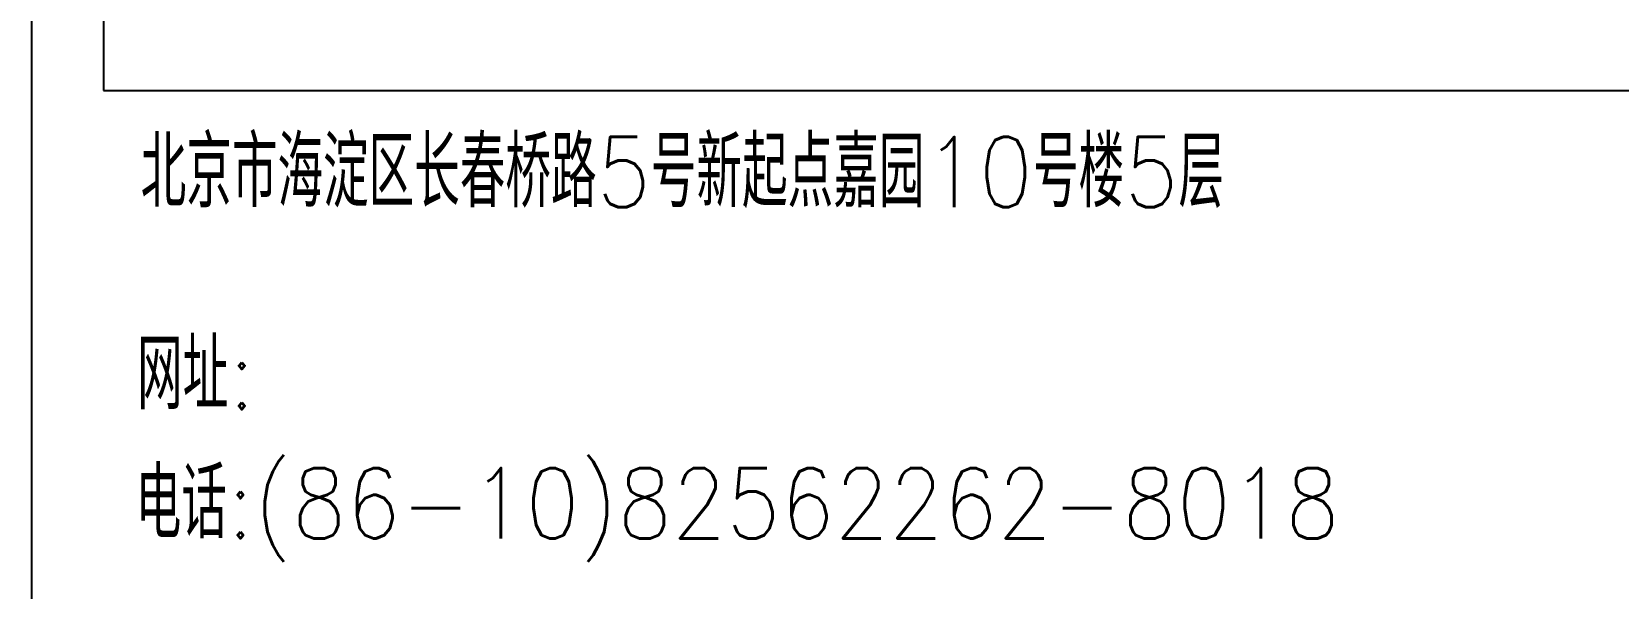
# Model space of a CAD drawing. Header units: inches. Extents: x 18712 to 314639, y 0 to 420500.
# Drawn here: x 131212 to 135271, y 243951 to 245374 of the extents above; entities that cross this region are included whole.
import ezdxf
from ezdxf.enums import TextEntityAlignment as Align

# ---------------------------------------------------------------- set-up
doc = ezdxf.new("R2010")
doc.units = ezdxf.units.IN
doc.header["$LTSCALE"] = 1000
doc.header["$MEASUREMENT"] = 0
doc.layers.get('0').update_dxf_attribs({"true_color": 0xffffff})
for name, color, linetype, true_color in [('TK', 7, 'Continuous', 0xffffff), ('TK-TEXT', 4, 'Continuous', 0x00ffff), ('ZG-图号', 2, 'Continuous', 0xffff00), ('ZG-图名', 1, 'Continuous', 0xff0000)]:
    doc.layers.add(name, color=color, linetype=linetype, true_color=true_color)
doc.styles.add('-宋体', font='simsun.ttc', dxfattribs={"height": 0.2, "bigfont": 'gbcbig.shx'})
doc.styles.add('CCIAD-图框(地址栏)', font='txt.shx', dxfattribs={"height": 0.2, "bigfont": 'gbcbig.shx'})

# ---------------------------------------------------------------- blocks, each defined once
blk = doc.blocks.new('A$C6f5e09ec')
at = {"layer": 'TK', "lineweight": -3}
for p, q in [((0, -82054.3), (0, 0)), ((183.2, -271.1), (183.2, -6076.6)), ((183.2, -6076.6), (5310.1, -6076.6))]:
    blk.add_line(p, q, dxfattribs=at)
at = {"layer": 'TK', "color": 7, "true_color": 0xffffff, "style": 'CCIAD-图框(地址栏)', "width": 0.9}
for s, height, p in [('北京市海淀区长春桥路5号新起点嘉园10号楼5层', 180, (278.7, -6374.9)), ('网址:', 180, (269.5, -6891.5)), ('电话:(86-10)82562262-8018', 179.995, (265.9, -7221.7))]:
    blk.add_text(s, height=height, dxfattribs=at).set_placement(p)
at = {"layer": 'TK-TEXT', "style": '-宋体', "width": 0.8}
for tag, p, height in [('若羌县文化体育广播电视和旅游局', (1802.8, -65292.4), 189), ('巴州米兰长城国家文化公园建设项目', (1722.9, -66432.8), 189), ('结构', (1853.5, -78521.8), 300), ('1:100', (4296.1, -78521.8), 300), ('2022.07', (1479.6, -80877.4), 300), ('A', (4650.8, -80873.2), 300)]:
    blk.add_attdef(tag, p, '', height=height, dxfattribs=at)
blk.add_attdef('QFAHJJ-2022-012', text='', height=300, dxfattribs=at).set_placement((3356.7, -67621.3), align=Align.CENTER)
at = {"layer": 'ZG-图号', "style": '-宋体', "width": 0.8}
blk.add_attdef('结施-03', (1804.7, -79277.2), '', height=300, dxfattribs=at)
at = {"layer": 'ZG-图名', "style": '-宋体', "width": 0.8}
blk.add_attdef('框架柱平面布置图', (1991.3, -69635.1), '', height=300, dxfattribs=at)

msp = doc.modelspace()

# ---------------------------------------------------------------- block references
msp.add_blockref('A$C6f5e09ec', (131212.2, 251300))

doc.saveas('drawing.dxf')
